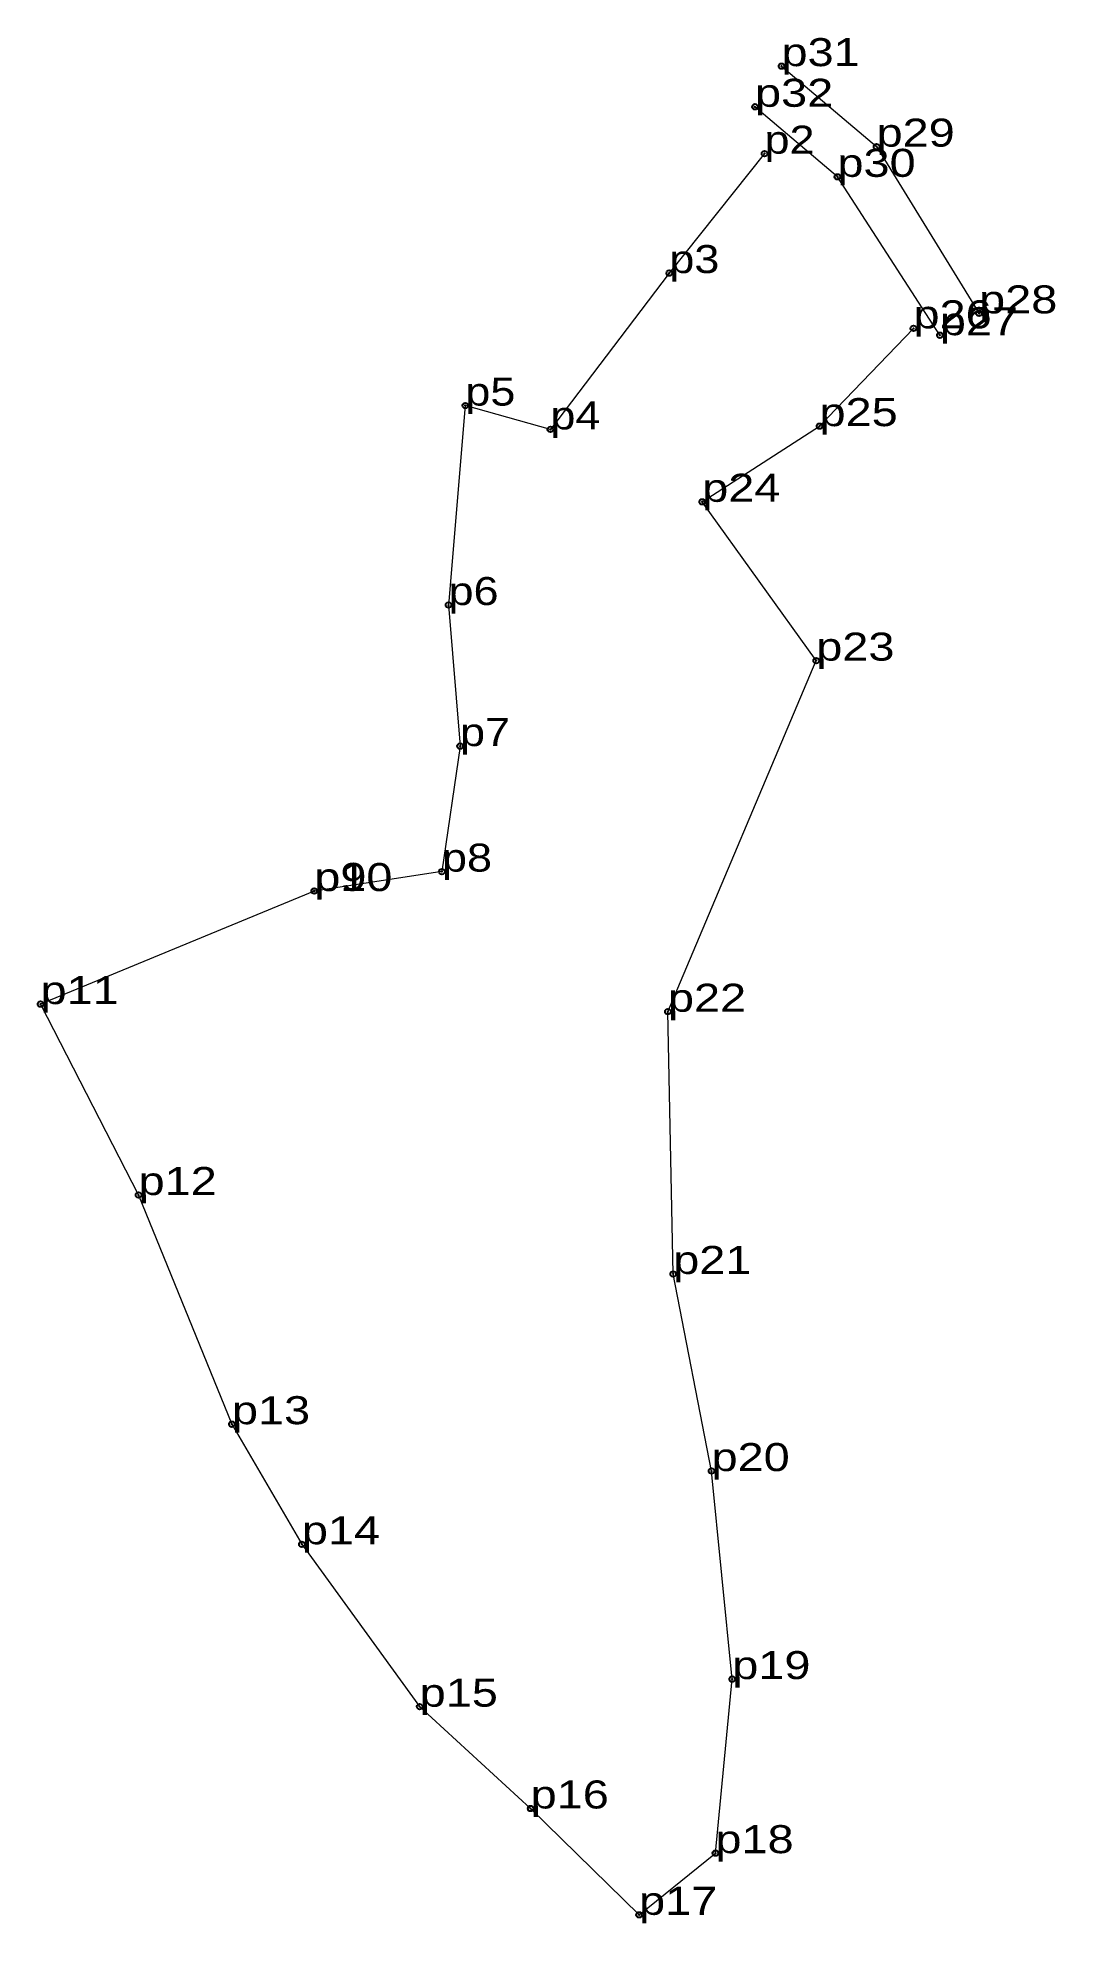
# Model space of a CAD drawing. Header units: metres. Extents: x 551316 to 551381, y 1837376 to 1837497.
import ezdxf

# ---------------------------------------------------------------- set-up
doc = ezdxf.new("R2010")
doc.units = ezdxf.units.M
doc.header["$LTSCALE"] = 0.72
doc.header["$PDMODE"] = 32
doc.header["$PDSIZE"] = 0.36
doc.layers.add('10', color=7, linetype='Continuous', lineweight=13)
doc.layers.add('12', color=7, linetype='Continuous')
doc.layers.add('7', color=7, linetype='Continuous')

msp = doc.modelspace()

# ---------------------------------------------------------------- linework, layer by layer
at = {"layer": '10'}
for points in [[(551363.3, 1837494.98), (551369.4, 1837489.81), (551375.98, 1837479.1)], [(551373.46, 1837477.7), (551366.89, 1837487.87), (551361.6, 1837492.37)], [(551362.21, 1837489.36), (551356.1, 1837481.69), (551348.47, 1837471.65), (551343.01, 1837473.18), (551341.93, 1837460.37), (551342.67, 1837451.31), (551341.51, 1837443.25), (551333.31, 1837442), (551315.75, 1837434.74), (551322.04, 1837422.48), (551328.03, 1837407.76), (551332.52, 1837400.05), (551340.08, 1837389.62), (551347.2, 1837383.08), (551354.16, 1837376.25), (551359.06, 1837380.21), (551360.14, 1837391.39), (551358.81, 1837404.75), (551356.35, 1837417.41), (551356.01, 1837434.25), (551365.53, 1837456.8), (551358.21, 1837467), (551365.74, 1837471.86), (551371.77, 1837478.14)]]:
    msp.add_lwpolyline(points, dxfattribs=at)
at = {"layer": '7'}
for p in [(551363.3, 1837494.98), (551361.6, 1837492.37), (551362.21, 1837489.36), (551369.4, 1837489.81), (551366.89, 1837487.87), (551356.1, 1837481.69), (551371.77, 1837478.14), (551375.98, 1837479.1), (551373.46, 1837477.7), (551343.01, 1837473.18), (551348.47, 1837471.65), (551365.74, 1837471.86), (551358.21, 1837467), (551341.93, 1837460.37), (551365.53, 1837456.8), (551342.67, 1837451.31), (551341.51, 1837443.25), (551333.31, 1837442), (551333.32, 1837442.01), (551315.75, 1837434.74), (551356.01, 1837434.25), (551322.04, 1837422.48), (551356.35, 1837417.41), (551328.03, 1837407.76), (551358.81, 1837404.75), (551332.52, 1837400.05), (551360.14, 1837391.39), (551340.08, 1837389.62), (551347.2, 1837383.08), (551359.06, 1837380.21), (551354.16, 1837376.25)]:
    msp.add_point(p, dxfattribs=at)

# ---------------------------------------------------------------- texts
at = {"layer": '12'}
for s, width, p in [('p31', 1.25, (551363.3, 1837494.98)), ('p32', 1.25, (551361.6, 1837492.37)), ('p29', 1.25, (551369.4, 1837489.81)), ('p2', 1.2, (551362.21, 1837489.36)), ('p30', 1.25, (551366.89, 1837487.87)), ('p3', 1.2, (551356.1, 1837481.69)), ('p28', 1.25, (551375.98, 1837479.1)), ('p26', 1.25, (551371.77, 1837478.14)), ('p27', 1.25, (551373.46, 1837477.7)), ('p5', 1.2, (551343.01, 1837473.18)), ('p4', 1.2, (551348.47, 1837471.65)), ('p25', 1.25, (551365.74, 1837471.86)), ('p24', 1.25, (551358.21, 1837467)), ('p6', 1.2, (551341.93, 1837460.37)), ('p23', 1.25, (551365.53, 1837456.8)), ('p7', 1.2, (551342.67, 1837451.31)), ('p8', 1.2, (551341.51, 1837443.25)), ('p10', 1.25, (551333.31, 1837442)), ('p9', 1.25, (551333.32, 1837442.01)), ('p11', 1.25, (551315.75, 1837434.74)), ('p22', 1.25, (551356.01, 1837434.25)), ('p12', 1.25, (551322.04, 1837422.48)), ('p21', 1.25, (551356.35, 1837417.41)), ('p13', 1.25, (551328.03, 1837407.76)), ('p20', 1.25, (551358.81, 1837404.75)), ('p14', 1.25, (551332.52, 1837400.05)), ('p19', 1.25, (551360.14, 1837391.39)), ('p15', 1.25, (551340.08, 1837389.62)), ('p16', 1.25, (551347.2, 1837383.08)), ('p18', 1.25, (551359.06, 1837380.21)), ('p17', 1.25, (551354.16, 1837376.25))]:
    msp.add_text(s, height=1.8, dxfattribs=dict(at, width=width)).set_placement(p)

doc.saveas('drawing.dxf')
